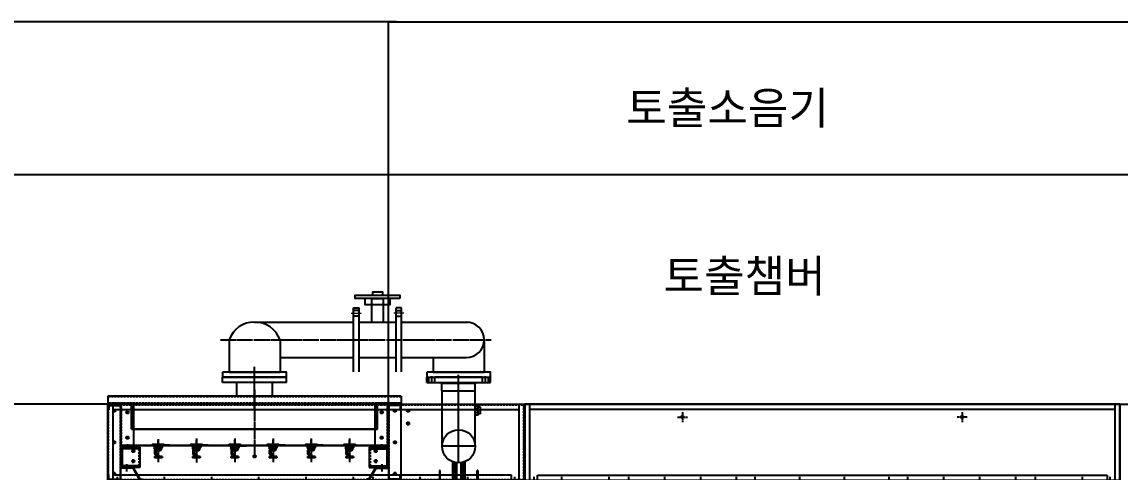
# Model space of a CAD drawing. Header units: millimetres. Extents: x 1038 to 21165, y 665 to 14898.
# Drawn here: x 3240 to 7543, y 6864 to 8630 of the extents above; entities that cross this region are included whole.
import ezdxf
from ezdxf.enums import TextEntityAlignment as Align

# ---------------------------------------------------------------- set-up
doc = ezdxf.new("R2010")
doc.units = ezdxf.units.MM
for name, pattern in [('CENTER', [65, 60, -2, 1, -2]), ('CENTER2', [1.125, 0.75, -0.125, 0.125, -0.125]), ('HIDDEN', [3, 2, -1])]:
    doc.linetypes.add(name, pattern=pattern)
doc.layers.get('DEFPOINTS').update_dxf_attribs({"color": 140})
for name, color, linetype in [('2.위생-급수', 5, 'Continuous'), ('CENTER', 1, 'CENTER'), ('냉각탑_text', 3, 'Continuous'), ('숨은선', 5, 'HIDDEN')]:
    doc.layers.add(name, color=color, linetype=linetype)
doc.styles.get("Standard").update_dxf_attribs({"font": 'arial.ttf'})
doc.styles.add('돋움', font='Dotum.ttf', dxfattribs={"width": 0.8})
doc.dimstyles.new('1.40', dxfattribs={"dimscale": 40, "dimtxt": 1, "dimasz": 1, "dimexe": 0.5, "dimexo": 0.5, "dimgap": 0.5, "dimtad": 1, "dimdec": 1, "dimzin": 9, "dimdsep": 46, "dimtxsty": 'Standard', "dimcen": 0, "dimclrd": 2, "dimclre": 2, "dimclrt": 3, "dimadec": 0, "dimazin": 0, "dimtfac": 1, "dimtdec": 1, "dimtmove": 1, "dimatfit": 3, "dimfxl": 1, "dimtolj": 1, "dimtzin": 0, "dimlwd": -1, "dimlwe": -1, "dimarcsym": 0})

# ---------------------------------------------------------------- blocks, each defined once
blk = doc.blocks.new('A$C6EA941CF')
for p, q in [((50, 298), (0, 298)), ((0, 278), (0, 298)), ((2, 278), (0, 278)), ((4, 276), (0, 276)), ((0, 22), (0, 276)), ((2, 296), (2, 278)), ((2, 296), (48, 296)), ((4, 294), (4, 276)), ((4, 294), (50, 294)), ((48, 296), (48, 294)), ((50, 298), (50, 0)), ((4, 22), (0, 22)), ((0, 0), (0, 20)), ((2, 20), (0, 20)), ((50, 0), (0, 0)), ((2, 2), (2, 20)), ((48, 2), (2, 2)), ((4, 4), (4, 22)), ((4, 4), (50, 4)), ((48, 4), (48, 2))]:
    blk.add_line(p, q)
for centre in [(25, 273), (25, 273), (25, 273), (25, 273), (25, 149), (25, 149), (25, 149), (25, 149), (25, 25), (25, 25), (25, 25), (25, 25)]:
    blk.add_circle(centre, 3)
at = {"layer": 'CENTER'}
for p, q in [((30, 273), (20, 273)), ((30, 273), (20, 273)), ((30, 273), (20, 273)), ((30, 273), (20, 273)), ((25, 268), (25, 278)), ((25, 278), (25, 268)), ((25, 278), (25, 268)), ((25, 278), (25, 268)), ((30, 149), (20, 149)), ((30, 149), (20, 149)), ((30, 149), (20, 149)), ((30, 149), (20, 149)), ((25, 144), (25, 154)), ((25, 154), (25, 144)), ((25, 154), (25, 144)), ((25, 154), (25, 144)), ((30, 25), (20, 25)), ((30, 25), (20, 25)), ((30, 25), (20, 25)), ((30, 25), (20, 25)), ((25, 20), (25, 30)), ((25, 30), (25, 20)), ((25, 30), (25, 20)), ((25, 30), (25, 20))]:
    blk.add_line(p, q, dxfattribs=at)
at = {"layer": '숨은선', "ltscale": 4}
blk.add_line((48, 294), (48, 4), dxfattribs=at)
blk = doc.blocks.new('A$C7EB4589D')
at = {"color": 7}
for p, q in [((50, 47.8), (0, 47.8)), ((0, 47.8), (0, 45.8)), ((48.8, 45.8), (0, 45.8)), ((75.5, 0), (48.8, 45.8)), ((76.6, 2), (50, 47.8)), ((75.5, 0), (76.6, 2)), ((76.6, 2), (86.6, 2)), ((86.6, 2), (86.6, 0)), ((86.6, 0), (75.5, 0))]:
    blk.add_line(p, q, dxfattribs=at)
at = {"layer": 'CENTER'}
blk.add_line((25, 31.8), (25, 61.3), dxfattribs=at)
blk = doc.blocks.new('A$C2DAF4482')
for p, q in [((0, 80), (0, 60)), ((75, 80), (0, 80)), ((3.2, 60), (0, 60)), ((3.2, 76.8), (3.2, 60)), ((71.8, 76.8), (3.2, 76.8)), ((6.4, 73.6), (6.4, 6.4)), ((75, 73.6), (6.4, 73.6)), ((71.8, 73.6), (71.8, 76.8)), ((75, 80), (75, 0)), ((0, 20), (0, 0)), ((0, 20), (3.2, 20)), ((3.2, 20), (3.2, 3.2)), ((71.8, 3.2), (3.2, 3.2)), ((75, 6.4), (6.4, 6.4)), ((71.8, 6.4), (71.8, 3.2)), ((75, 0), (0, 0))]:
    blk.add_line(p, q)
for centre in [(50, 65), (50, 25)]:
    blk.add_circle(centre, 3)
at = {"layer": 'CENTER'}
for p, q in [((55.7, 65), (44.3, 65)), ((44.3, 65), (55.7, 65)), ((50, 70.7), (50, 59.3)), ((55.7, 25), (44.3, 25)), ((44.3, 25), (55.7, 25)), ((50, 17.3), (50, 30.7))]:
    blk.add_line(p, q, dxfattribs=at)
at = {"layer": '숨은선', "ltscale": 4}
blk.add_line((71.8, 73.6), (71.8, 6.4), dxfattribs=at)
blk = doc.blocks.new('A$C35443808')
for p, q in [((0, 181.1), (50, 181.1)), ((0, 179.1), (0, 181.1)), ((0, 179.1), (48, 179.1)), ((48, 11.1), (48, 179.1)), ((50, 181.1), (98, 181.1)), ((98, 13.1), (98, 181.1)), ((48, 11.1), (98, 11.1)), ((98, 11.1), (98, 13.1))]:
    blk.add_line(p, q)
for centre in [(73, 146.1), (73, 146.1), (73, 146.1), (73, 146.1), (73, 46.1), (73, 46.1), (73, 46.1), (73, 46.1)]:
    blk.add_circle(centre, 3)
at = {"layer": 'CENTER'}
for p, q in [((21, 185.4), (21, 175.4)), ((78, 146.1), (68, 146.1)), ((78, 146.1), (68, 146.1)), ((78, 146.1), (68, 146.1)), ((78, 146.1), (68, 146.1)), ((73, 151.7), (73, 140.4)), ((78, 46.1), (68, 46.1)), ((78, 46.1), (68, 46.1)), ((78, 46.1), (68, 46.1)), ((78, 46.1), (68, 46.1)), ((73, 51.7), (73, 40.4)), ((73, 20.5), (73, 0))]:
    blk.add_line(p, q, dxfattribs=at)
at = {"layer": '숨은선', "ltscale": 4}
for q in [(50, 181.1), (98, 13.1)]:
    blk.add_line((50, 13.1), q, dxfattribs=at)
blk = doc.blocks.new('A$C7F95769D')
for p, q in [((48, 181.1), (0, 181.1)), ((0, 13.1), (0, 181.1)), ((98, 181.1), (48, 181.1)), ((98, 179.1), (50, 179.1)), ((50, 11.1), (50, 179.1)), ((50, 11.1), (50, 179.1)), ((98, 179.1), (98, 181.1)), ((0, 11.1), (0, 13.1)), ((0, 11.1), (0, 13.1)), ((50, 11.1), (0, 11.1)), ((50, 11.1), (0, 11.1))]:
    blk.add_line(p, q)
for centre in [(25, 146.1), (25, 146.1), (25, 146.1), (25, 146.1), (25, 46.1), (25, 46.1), (25, 46.1), (25, 46.1)]:
    blk.add_circle(centre, 3)
at = {"layer": 'CENTER'}
for p, q in [((77, 185.4), (77, 175.4)), ((20, 146.1), (30, 146.1)), ((20, 146.1), (30, 146.1)), ((20, 146.1), (30, 146.1)), ((20, 146.1), (30, 146.1)), ((25, 151.7), (25, 140.4)), ((20, 46.1), (30, 46.1)), ((20, 46.1), (30, 46.1)), ((20, 46.1), (30, 46.1)), ((20, 46.1), (30, 46.1)), ((25, 51.7), (25, 40.4)), ((25, 20.5), (25, 0)), ((25, 20.5), (25, 0))]:
    blk.add_line(p, q, dxfattribs=at)
at = {"layer": '숨은선', "ltscale": 4}
for q in [(48, 181.1), (0, 13.1)]:
    blk.add_line((48, 13.1), q, dxfattribs=at)
blk = doc.blocks.new('A$C3851278B')
for p, q in [((0, 314), (110, 314)), ((0, 16), (0, 314)), ((0, 314), (110, 314)), ((0, 16), (0, 314)), ((0, 314), (0, 16)), ((0, 314), (1632, 314)), ((20, 314), (20, 16)), ((1612, 16), (1612, 314)), ((1632, 16), (1632, 314)), ((1632, 314), (1632, 16)), ((20, 294), (1612, 294)), ((1632, 16), (0, 16)), ((1582, 36), (20, 36)), ((1582, 16), (1582, 36))]:
    blk.add_line(p, q)
for centre in [(25, 289), (25, 289), (25, 289), (25, 289), (77, 283), (77, 283), (77, 283), (77, 283), (1073, 283), (1073, 283), (1073, 283), (1073, 283), (1125, 289), (1125, 289), (1125, 289), (1125, 289), (1177, 289), (1177, 289), (1177, 289), (1177, 289), (1177, 239), (1177, 239), (1177, 239), (1177, 239), (77, 183), (77, 183), (77, 183), (77, 183), (1073, 183), (1073, 183), (1073, 183), (1073, 183), (25, 165), (25, 165), (25, 165), (25, 165), (100, 131), (100, 131), (100, 131), (100, 131), (1050, 131), (1050, 131), (1050, 131), (1050, 131), (1125, 165), (1125, 165), (1125, 165), (1125, 165), (100, 91), (100, 91), (100, 91), (100, 91), (575, 110), (575, 110), (575, 110), (575, 110), (1050, 91), (1050, 91), (1050, 91), (1050, 91), (25, 41), (25, 41), (25, 41), (25, 41), (1125, 41), (1125, 41), (1125, 41), (1125, 41)]:
    blk.add_circle(centre, 4.5)
at = {"layer": 'CENTER'}
for p, q in [((17.5, 289), (32.5, 289)), ((17.5, 289), (32.5, 289)), ((17.5, 289), (32.5, 289)), ((17.5, 289), (32.5, 289)), ((20, 289), (30, 289)), ((20, 289), (30, 289)), ((20, 289), (30, 289)), ((20, 289), (30, 289)), ((25, 281.5), (25, 296.5)), ((25, 296.5), (25, 281.5)), ((25, 296.5), (25, 281.5)), ((25, 296.5), (25, 281.5)), ((25, 284), (25, 294)), ((25, 294), (25, 284)), ((25, 294), (25, 284)), ((25, 294), (25, 284)), ((69.5, 283), (84.5, 283)), ((69.5, 283), (84.5, 283)), ((69.5, 283), (84.5, 283)), ((69.5, 283), (84.5, 283)), ((82, 283), (72, 283)), ((82, 283), (72, 283)), ((82, 283), (72, 283)), ((82, 283), (72, 283)), ((77, 275.5), (77, 290.5)), ((77, 290.5), (77, 275.5)), ((77, 290.5), (77, 275.5)), ((77, 290.5), (77, 275.5)), ((77, 288.6), (77, 277.2)), ((1065.5, 283), (1080.5, 283)), ((1065.5, 283), (1080.5, 283)), ((1065.5, 283), (1080.5, 283)), ((1065.5, 283), (1080.5, 283)), ((1068, 283), (1078, 283)), ((1068, 283), (1078, 283)), ((1068, 283), (1078, 283)), ((1068, 283), (1078, 283)), ((1073, 275.5), (1073, 290.5)), ((1073, 290.5), (1073, 275.5)), ((1073, 290.5), (1073, 275.5)), ((1073, 290.5), (1073, 275.5)), ((1073, 288.6), (1073, 277.2)), ((1117.5, 289), (1132.5, 289)), ((1117.5, 289), (1132.5, 289)), ((1117.5, 289), (1132.5, 289)), ((1117.5, 289), (1132.5, 289)), ((1130, 289), (1120, 289)), ((1130, 289), (1120, 289)), ((1130, 289), (1120, 289)), ((1130, 289), (1120, 289)), ((1125, 281.5), (1125, 296.5)), ((1125, 296.5), (1125, 281.5)), ((1125, 296.5), (1125, 281.5)), ((1125, 296.5), (1125, 281.5)), ((1125, 284), (1125, 294)), ((1125, 294), (1125, 284)), ((1125, 294), (1125, 284)), ((1125, 294), (1125, 284)), ((1169.5, 289), (1184.5, 289)), ((1169.5, 289), (1184.5, 289)), ((1169.5, 289), (1184.5, 289)), ((1169.5, 289), (1184.5, 289)), ((1171.3, 289), (1182.7, 289)), ((1182.7, 289), (1171.3, 289)), ((1177, 281.5), (1177, 296.5)), ((1177, 296.5), (1177, 281.5)), ((1177, 296.5), (1177, 281.5)), ((1177, 296.5), (1177, 281.5)), ((1169.5, 239), (1184.5, 239)), ((1169.5, 239), (1184.5, 239)), ((1169.5, 239), (1184.5, 239)), ((1169.5, 239), (1184.5, 239)), ((1171.3, 239), (1182.7, 239)), ((1182.7, 239), (1171.3, 239)), ((1177, 231.5), (1177, 246.5)), ((1177, 246.5), (1177, 231.5)), ((1177, 246.5), (1177, 231.5)), ((1177, 246.5), (1177, 231.5)), ((1177, 231.3), (1177, 244.7)), ((25, 157.5), (25, 172.5)), ((25, 172.5), (25, 157.5)), ((25, 172.5), (25, 157.5)), ((25, 172.5), (25, 157.5)), ((69.5, 183), (84.5, 183)), ((69.5, 183), (84.5, 183)), ((69.5, 183), (84.5, 183)), ((69.5, 183), (84.5, 183)), ((82, 183), (72, 183)), ((82, 183), (72, 183)), ((82, 183), (72, 183)), ((82, 183), (72, 183)), ((77, 175.5), (77, 190.5)), ((77, 190.5), (77, 175.5)), ((77, 190.5), (77, 175.5)), ((77, 190.5), (77, 175.5)), ((77, 188.6), (77, 177.2)), ((1065.5, 183), (1080.5, 183)), ((1065.5, 183), (1080.5, 183)), ((1065.5, 183), (1080.5, 183)), ((1065.5, 183), (1080.5, 183)), ((1068, 183), (1078, 183)), ((1068, 183), (1078, 183)), ((1068, 183), (1078, 183)), ((1068, 183), (1078, 183)), ((1073, 175.5), (1073, 190.5)), ((1073, 190.5), (1073, 175.5)), ((1073, 190.5), (1073, 175.5)), ((1073, 190.5), (1073, 175.5)), ((1073, 188.6), (1073, 177.2)), ((1125, 157.5), (1125, 172.5)), ((1125, 172.5), (1125, 157.5)), ((1125, 172.5), (1125, 157.5)), ((1125, 172.5), (1125, 157.5)), ((17.5, 165), (32.5, 165)), ((17.5, 165), (32.5, 165)), ((17.5, 165), (32.5, 165)), ((17.5, 165), (32.5, 165)), ((20, 165), (30, 165)), ((20, 165), (30, 165)), ((20, 165), (30, 165)), ((20, 165), (30, 165)), ((25, 160), (25, 170)), ((25, 170), (25, 160)), ((25, 170), (25, 160)), ((25, 170), (25, 160)), ((92.5, 131), (107.5, 131)), ((92.5, 131), (107.5, 131)), ((92.5, 131), (107.5, 131)), ((92.5, 131), (107.5, 131)), ((105.7, 131), (94.3, 131)), ((94.3, 131), (105.7, 131)), ((100, 123.5), (100, 138.5)), ((100, 138.5), (100, 123.5)), ((100, 138.5), (100, 123.5)), ((100, 138.5), (100, 123.5)), ((100, 136.7), (100, 125.3)), ((1042.5, 131), (1057.5, 131)), ((1042.5, 131), (1057.5, 131)), ((1042.5, 131), (1057.5, 131)), ((1042.5, 131), (1057.5, 131)), ((1044.3, 131), (1055.7, 131)), ((1055.7, 131), (1044.3, 131)), ((1050, 123.5), (1050, 138.5)), ((1050, 138.5), (1050, 123.5)), ((1050, 138.5), (1050, 123.5)), ((1050, 138.5), (1050, 123.5)), ((1050, 136.7), (1050, 125.3)), ((1117.5, 165), (1132.5, 165)), ((1117.5, 165), (1132.5, 165)), ((1117.5, 165), (1132.5, 165)), ((1117.5, 165), (1132.5, 165)), ((1130, 165), (1120, 165)), ((1130, 165), (1120, 165)), ((1130, 165), (1120, 165)), ((1130, 165), (1120, 165)), ((1125, 160), (1125, 170)), ((1125, 170), (1125, 160)), ((1125, 170), (1125, 160)), ((1125, 170), (1125, 160)), ((92.5, 91), (107.5, 91)), ((92.5, 91), (107.5, 91)), ((92.5, 91), (107.5, 91)), ((92.5, 91), (107.5, 91)), ((105.7, 91), (94.3, 91)), ((94.3, 91), (105.7, 91)), ((100, 83.5), (100, 98.5)), ((100, 98.5), (100, 83.5)), ((100, 98.5), (100, 83.5)), ((100, 98.5), (100, 83.5)), ((100, 85.3), (100, 96.7)), ((567.5, 110), (582.5, 110)), ((567.5, 110), (582.5, 110)), ((567.5, 110), (582.5, 110)), ((567.5, 110), (582.5, 110)), ((580.7, 110), (569.3, 110)), ((575, 102.5), (575, 117.5)), ((575, 117.5), (575, 102.5)), ((575, 117.5), (575, 102.5)), ((575, 117.5), (575, 102.5)), ((575, 115.7), (575, 104.3)), ((1042.5, 91), (1057.5, 91)), ((1042.5, 91), (1057.5, 91)), ((1042.5, 91), (1057.5, 91)), ((1042.5, 91), (1057.5, 91)), ((1044.3, 91), (1055.7, 91)), ((1055.7, 91), (1044.3, 91)), ((1050, 83.5), (1050, 98.5)), ((1050, 98.5), (1050, 83.5)), ((1050, 98.5), (1050, 83.5)), ((1050, 98.5), (1050, 83.5)), ((1050, 85.3), (1050, 96.7)), ((25, 33.5), (25, 48.5)), ((25, 48.5), (25, 33.5)), ((25, 48.5), (25, 33.5)), ((25, 48.5), (25, 33.5)), ((1125, 33.5), (1125, 48.5)), ((1125, 48.5), (1125, 33.5)), ((1125, 48.5), (1125, 33.5)), ((1125, 48.5), (1125, 33.5)), ((1125, 36), (1125, 46)), ((1125, 46), (1125, 36)), ((1125, 46), (1125, 36)), ((1125, 46), (1125, 36)), ((17.5, 41), (32.5, 41)), ((17.5, 41), (32.5, 41)), ((17.5, 41), (32.5, 41)), ((17.5, 41), (32.5, 41)), ((37.5, 0), (37.5, 29.5)), ((222.5, 0), (222.5, 29.5)), ((407.5, 0), (407.5, 29.5)), ((592.5, 0), (592.5, 29.5)), ((777.5, 0), (777.5, 29.5)), ((962.5, 0), (962.5, 29.5)), ((1039.5, 0), (1039.5, 29.5)), ((1117.5, 41), (1132.5, 41)), ((1117.5, 41), (1132.5, 41)), ((1117.5, 41), (1132.5, 41)), ((1117.5, 41), (1132.5, 41)), ((1130, 41), (1120, 41)), ((1130, 41), (1120, 41)), ((1130, 41), (1120, 41)), ((1130, 41), (1120, 41)), ((1224.5, 0), (1224.5, 29.5)), ((1409.5, 29.5), (1409.5, 0)), ((1594.5, 29.5), (1594.5, 0))]:
    blk.add_line(p, q, dxfattribs=at)
at = {"layer": '숨은선', "ltscale": 4}
for p, q in [((0, 312), (1632, 312)), ((2, 310), (2, 18)), ((1630, 16), (1630, 314)), ((1632, 18), (0, 18))]:
    blk.add_line(p, q, dxfattribs=at)
blk = doc.blocks.new('A$C6DF60E76')
for p, q in [((2332, 315.2), (0, 315.2)), ((0, 17.2), (0, 315.2)), ((0, 315.2), (0, 17.2)), ((20, 17.2), (20, 315.2)), ((2312, 315.2), (1566.6, 315.2)), ((2312, 315.2), (1566.6, 315.2)), ((2312, 315.2), (2312, 17.2)), ((2332, 17.2), (2332, 315.2)), ((2332, 17.2), (2332, 315.2)), ((2332, 315.2), (2332, 17.2)), ((2312, 295.2), (20, 295.2)), ((0, 17.2), (2332, 17.2)), ((50, 37.2), (2282, 37.2)), ((50, 17.2), (50, 37.2)), ((50, 17.2), (50, 37.2)), ((50, 17.2), (50, 37.2))]:
    blk.add_line(p, q)
at = {"color": 7}
blk.add_line((2282, 37.2), (2282, 17.2), dxfattribs=at)
for centre in [(618, 265.2), (618, 265.2), (1713.9, 265.2), (1713.9, 265.2), (1714, 265.2), (1714, 265.2)]:
    blk.add_circle(centre, 4.5)
at = {"layer": 'CENTER', "ltscale": 0.5}
for p, q in [((598.5, 265.2), (637.5, 265.2)), ((618, 284.7), (618, 245.7)), ((1733.4, 265.2), (1694.4, 265.2)), ((1733.5, 265.2), (1694.5, 265.2)), ((1713.9, 284.7), (1713.9, 245.7)), ((1714, 284.7), (1714, 245.7))]:
    blk.add_line(p, q, dxfattribs=at)
at = {"layer": 'CENTER'}
for p, q in [((37.5, 1.2), (37.5, 30.7)), ((145.5, 1.2), (145.5, 30.7)), ((330.5, 1.2), (330.5, 30.7)), ((407.5, 1.2), (407.5, 30.7)), ((548.5, 1.2), (548.5, 30.7)), ((689.5, 1.2), (689.5, 30.7)), ((830.5, 1.2), (830.5, 30.7)), ((830.5, 1.2), (830.5, 30.7)), ((830.5, 1.2), (830.5, 30.7)), ((830.5, 0), (830.5, 29.5)), ((903.5, 1.2), (903.5, 30.7)), ((903.5, 1.2), (903.5, 30.7)), ((903.5, 1.2), (903.5, 30.7)), ((1078.5, 1.2), (1078.5, 30.7)), ((1078.5, 1.2), (1078.5, 30.7)), ((1253.5, 1.2), (1253.5, 30.7)), ((1253.5, 1.2), (1253.5, 30.7)), ((1428.5, 1.2), (1428.5, 30.7)), ((1428.5, 1.2), (1428.5, 30.7)), ((1501.5, 1.2), (1501.5, 30.7)), ((1642.5, 1.2), (1642.5, 30.7)), ((1783.5, 1.2), (1783.5, 30.7)), ((1924.5, 1.2), (1924.5, 30.7)), ((2001.5, 1.2), (2001.5, 30.7)), ((2001.5, 1.2), (2001.5, 30.7)), ((2186.5, 1.2), (2186.5, 30.7)), ((2294.5, 1.2), (2294.5, 30.7))]:
    blk.add_line(p, q, dxfattribs=at)
blk = doc.blocks.new('A$C1BE04A07')
for p, q in [((700, 317.2), (450, 317.2)), ((450, 297.2), (450, 317.2)), ((700, 297.2), (700, 317.2)), ((700, 297.2), (450, 297.2)), ((505.1, 243.2), (505.1, 297.2)), ((644.9, 243.2), (644.9, 297.2)), ((1150, 243.2), (0, 243.2)), ((0, 243.2), (0, 213.2)), ((1150, 243.2), (1150, 213.2)), ((1150, 213.2), (0, 213.2)), ((65, 211.2), (65, 213.2)), ((65, 213.2), (95, 213.2)), ((65, 211.2), (93, 211.2)), ((93, 113.2), (93, 211.2)), ((95, 115.2), (95, 213.2)), ((95, 213.2), (1055, 213.2)), ((95, 211.2), (1055, 211.2)), ((1055, 115.2), (1055, 213.2)), ((1055, 213.2), (1085, 213.2)), ((1057, 113.2), (1057, 211.2)), ((1085, 211.2), (1057, 211.2)), ((1085, 211.2), (1085, 213.2)), ((93, 113.2), (1057, 113.2)), ((95, 115.2), (1055, 115.2))]:
    blk.add_line(p, q)
at = {"layer": 'CENTER'}
for p, q in [((575, 190.5), (575, 358.2)), ((575, 268.5), (575, 0)), ((80, 217.5), (80, 207.5)), ((1070, 217.5), (1070, 207.5))]:
    blk.add_line(p, q, dxfattribs=at)
at = {"layer": '숨은선', "ltscale": 4}
for p, q in [((1150, 241.2), (0, 241.2)), ((1150, 215.2), (0, 215.2))]:
    blk.add_line(p, q, dxfattribs=at)
blk = doc.blocks.new('A$C0C06034E')
at = {"color": 2, "ltscale": 30}
for p, q in [((0, 12), (0, 0)), ((0, 12), (36, 12)), ((5, 21.1), (5, 12)), ((5, 21.1), (31, 21.1)), ((9, 12), (9, 0)), ((27, 12), (27, 0)), ((31, 21.1), (31, 12)), ((36, 12), (36, 0))]:
    blk.add_line(p, q, dxfattribs=at)
at = {"color": 1, "linetype": 'CENTER', "ltscale": 0.5}
blk.add_line((18, 21.1), (18, 0), dxfattribs=at)
blk = doc.blocks.new('A$C333A0CE8')
at = {"color": 1, "linetype": 'CENTER', "ltscale": 100}
for p, q in [((20, 2942.4), (20, 2969.8)), ((125, 2630.1), (125, 2975.1)), ((125, 2909.4), (125, 2971.8)), ((230, 2942.4), (230, 2969.8)), ((190.1, 2695.2), (59.9, 2695.2)), ((108.5, 2632.2), (108.5, 2562.1)), ((141.5, 2632.2), (141.5, 2562.1)), ((108.5, 188), (108.5, 258.1)), ((141.5, 188), (141.5, 258.1)), ((324.3, 230), (351.7, 230)), ((125, 190.1), (125, 59.9)), ((295, 125), (59.9, 125)), ((291.3, 125), (353.7, 125)), ((324.3, 20), (351.7, 20))]:
    blk.add_line(p, q, dxfattribs=at)
at = {"ltscale": 30}
for p, q in [((0, 2946.1), (0, 2966.1)), ((0, 2966.1), (250, 2966.1)), ((0, 2946.1), (250, 2946.1)), ((8.5, 2946.1), (8.5, 2966.1)), ((31.5, 2946.1), (31.5, 2966.1)), ((32.2, 2968.1), (217.8, 2968.1)), ((32.2, 2966.1), (32.2, 2968.1)), ((59.7, 2943.1), (55.6, 2946.1)), ((59.7, 2913.1), (59.7, 2943.1)), ((59.7, 2943.1), (190.3, 2943.1)), ((190.3, 2943.1), (194.4, 2946.1)), ((190.3, 2913.1), (190.3, 2943.1)), ((217.8, 2966.1), (217.8, 2968.1)), ((218.5, 2946.1), (218.5, 2966.1)), ((241.5, 2946.1), (241.5, 2966.1)), ((250, 2946.1), (250, 2966.1)), ((59.7, 2913.1), (190.3, 2913.1)), ((59.9, 2695.2), (59.9, 2913.1)), ((190.1, 2695.2), (190.1, 2913.1)), ((100.5, 2634.9), (100.5, 2562.1)), ((116.5, 2630.1), (116.5, 2562.1)), ((133.5, 2630.1), (133.5, 2562.1)), ((149.5, 2634.9), (149.5, 2562.1)), ((50, 2600.1), (50, 220.1)), ((52, 2600.1), (50, 2600.1)), ((52, 2562.1), (52, 2600.1)), ((198, 2562.1), (198, 2600.1)), ((200, 2600.1), (198, 2600.1)), ((200, 2600.1), (200, 220.1)), ((200, 2560.1), (50, 2560.1)), ((200, 2560.1), (50, 2560.1)), ((200, 2558.1), (50, 2558.1)), ((198, 2562.1), (52, 2562.1)), ((68, 2558.1), (68, 262.1)), ((182, 2558.1), (182, 262.1)), ((200, 262.1), (50, 262.1)), ((200, 260.1), (50, 260.1)), ((52, 220.1), (50, 220.1)), ((52, 258.1), (52, 220.1)), ((198, 258.1), (52, 258.1)), ((100.5, 185.3), (100.5, 258.1)), ((116.5, 190.1), (116.5, 258.1)), ((133.5, 190.1), (133.5, 258.1)), ((149.5, 185.3), (149.5, 258.1)), ((198, 258.1), (198, 220.1)), ((200, 220.1), (198, 220.1)), ((328, 250), (348, 250)), ((328, 250), (328, 0)), ((328, 241.5), (348, 241.5)), ((328, 218.5), (348, 218.5)), ((348, 250), (348, 0)), ((348, 217.8), (350, 217.8)), ((350, 217.8), (350, 32.2)), ((125, 190.1), (295, 190.1)), ((295, 190.3), (325, 190.3)), ((295, 190.3), (295, 59.7)), ((325, 190.3), (328, 194.4)), ((325, 190.3), (325, 59.7)), ((125, 59.9), (295, 59.9)), ((295, 59.7), (325, 59.7)), ((325, 59.7), (328, 55.6)), ((328, 31.5), (348, 31.5)), ((328, 8.5), (348, 8.5)), ((348, 32.2), (350, 32.2)), ((328, 0), (348, 0))]:
    blk.add_line(p, q, dxfattribs=at)
at = {"color": 4, "linetype": 'HIDDEN', "ltscale": 30}
for p, q in [((52, 2558.1), (52, 262.1)), ((198, 2558.1), (198, 262.1))]:
    blk.add_line(p, q, dxfattribs=at)
at = {"ltscale": 30}
for centre in [(125, 2695.2), (125, 125)]:
    blk.add_circle(centre, 65.1, dxfattribs=at)
at = {"ltscale": 0.5, "xscale": -1}
for p, rotation in [((190.1, 2817.1), 270), ((213.1, 59.9), 180)]:
    blk.add_blockref('A$C0C06034E', p, dxfattribs=dict(at, rotation=rotation))
blk = doc.blocks.new('*D78')
at = {"color": 2, "transparency": 16777216}
for p, q in [((3556.3, 7129.9), (3101.3, 7129.9)), ((3121.3, 4169.9), (3121.3, 7089.9)), ((3556.3, 4129.9), (3101.3, 4129.9))]:
    blk.add_line(p, q, dxfattribs=at)
for points in [[(3114.7, 7089.9), (3128, 7089.9), (3121.3, 7129.9)], [(3114.7, 4169.9), (3128, 4169.9), (3121.3, 4129.9)]]:
    blk.add_solid(points, dxfattribs=at)
at = {"layer": 'DEFPOINTS', "color": 0, "transparency": 16777216}
for p in [(3121.3, 7129.9), (3576.3, 7129.9), (3576.3, 4129.9)]:
    blk.add_point(p, dxfattribs=at)
at = {"color": 3, "transparency": 16777216, "insert": (2999.2, 5629.9), "char_height": 200, "attachment_point": 5, "rotation": 90}
blk.add_mtext('\\A1;3000', dxfattribs=at)
blk = doc.blocks.new('_DotSmall')
at = {"color": 0, "linetype": 'ByBlock', "const_width": 0.5}
blk.add_lwpolyline([(-0.0625, 0, 1), (0.0625, 0, 1)], format="xyb", close=True, dxfattribs=at)
blk = doc.blocks.new('*D73')
at = {"color": 2, "transparency": 16777216}
for p, q in [((4708.2, 8630), (2505.6, 8630)), ((2525.6, 4169.9), (2525.6, 8590)), ((3556.3, 4129.9), (2505.6, 4129.9))]:
    blk.add_line(p, q, dxfattribs=at)
for points in [[(2518.9, 8590), (2532.2, 8590), (2525.6, 8630)], [(2518.9, 4169.9), (2532.2, 4169.9), (2525.6, 4129.9)]]:
    blk.add_solid(points, dxfattribs=at)
at = {"layer": 'DEFPOINTS', "color": 0, "transparency": 16777216}
for p in [(2525.6, 8630), (4728.2, 8630), (3576.3, 4129.9)]:
    blk.add_point(p, dxfattribs=at)
at = {"color": 3, "transparency": 16777216, "insert": (2403.5, 6379.9), "char_height": 200, "attachment_point": 5, "rotation": 90}
blk.add_mtext('\\A1;4500', dxfattribs=at)
blk = doc.blocks.new('*D74')
at = {"color": 2, "transparency": 16777216}
for p, q in [((4706.2, 8029.9), (3101.3, 8029.9)), ((3121.3, 7169.9), (3121.3, 7989.9)), ((4706.2, 7129.9), (3101.3, 7129.9))]:
    blk.add_line(p, q, dxfattribs=at)
for points in [[(3114.7, 7989.9), (3128, 7989.9), (3121.3, 8029.9)], [(3114.7, 7169.9), (3128, 7169.9), (3121.3, 7129.9)]]:
    blk.add_solid(points, dxfattribs=at)
at = {"layer": 'DEFPOINTS', "color": 0, "transparency": 16777216}
for p in [(3121.3, 8029.9), (4726.2, 8029.9), (4726.2, 7129.9)]:
    blk.add_point(p, dxfattribs=at)
at = {"color": 3, "transparency": 16777216, "insert": (2999.2, 7579.9), "char_height": 200, "attachment_point": 5, "rotation": 90}
blk.add_mtext('\\A1;900', dxfattribs=at)
blk = doc.blocks.new('*D75')
at = {"color": 2, "transparency": 16777216}
for p, q in [((4706.2, 8629.9), (3101.3, 8629.9)), ((3121.3, 8069.9), (3121.3, 8589.9)), ((4706.2, 8029.9), (3101.3, 8029.9))]:
    blk.add_line(p, q, dxfattribs=at)
for points in [[(3114.7, 8589.9), (3128, 8589.9), (3121.3, 8629.9)], [(3114.7, 8069.9), (3128, 8069.9), (3121.3, 8029.9)]]:
    blk.add_solid(points, dxfattribs=at)
at = {"layer": 'DEFPOINTS', "color": 0, "transparency": 16777216}
for p in [(3121.3, 8629.9), (4726.2, 8629.9), (4726.2, 8029.9)]:
    blk.add_point(p, dxfattribs=at)
at = {"color": 3, "transparency": 16777216, "insert": (2999.2, 8329.9), "char_height": 200, "attachment_point": 5, "rotation": 90}
blk.add_mtext('\\A1;600', dxfattribs=at)

msp = doc.modelspace()

# ---------------------------------------------------------------- linework, layer by layer
at = {"color": 2}
for p, q in [((4610.73, 7544.95), (4656.2, 7544.95)), ((4610.73, 7452.75), (4610.73, 7544.95)), ((4610.73, 7544.95), (4656.2, 7544.95)), ((4610.73, 7452.75), (4610.73, 7544.95)), ((4656.2, 7452.75), (4656.2, 7544.95)), ((4656.2, 7452.75), (4656.2, 7544.95))]:
    msp.add_line(p, q, dxfattribs=at)
at = {"color": 2, "ltscale": 30}
for p, q in [((4539.42, 7257.85), (4539.42, 7507.85)), ((4539.42, 7257.85), (4539.42, 7507.85)), ((4539.42, 7507.85), (4560.85, 7507.85)), ((4539.42, 7257.85), (4539.42, 7507.85)), ((4539.42, 7257.85), (4539.42, 7507.85)), ((4539.42, 7507.85), (4560.85, 7507.85)), ((4560.85, 7498.33), (4539.42, 7498.33)), ((4560.85, 7498.33), (4539.42, 7498.33)), ((4560.85, 7257.85), (4560.85, 7507.85)), ((4560.85, 7257.85), (4560.85, 7507.85)), ((4706.09, 7257.85), (4706.09, 7507.85)), ((4727.51, 7507.85), (4706.09, 7507.85)), ((4706.09, 7257.85), (4706.09, 7507.85)), ((4727.51, 7507.85), (4706.09, 7507.85)), ((4706.09, 7498.33), (4727.51, 7498.33)), ((4706.09, 7498.33), (4727.51, 7498.33)), ((4727.51, 7257.85), (4727.51, 7507.85)), ((4727.51, 7257.85), (4727.51, 7507.85)), ((4727.51, 7257.85), (4727.51, 7507.85)), ((4727.51, 7257.85), (4727.51, 7507.85)), ((4560.85, 7475.71), (4539.42, 7475.71)), ((4560.85, 7475.71), (4539.42, 7475.71)), ((4706.09, 7475.71), (4727.51, 7475.71)), ((4706.09, 7475.71), (4727.51, 7475.71))]:
    msp.add_line(p, q, dxfattribs=at)
at = {"color": 3}
for p, q in [((4151.24, 7452.75), (4539.42, 7452.75)), ((4560.85, 7452.75), (4706.09, 7452.75)), ((4727.51, 7452.75), (4989.11, 7452.75)), ((4051.24, 7382.85), (4051.24, 7255.85)), ((4251.24, 7382.85), (4251.24, 7255.85)), ((5051.24, 7382.85), (5051.24, 7255.85)), ((4251.24, 7312.95), (4539.42, 7312.95)), ((4560.85, 7312.95), (4706.09, 7312.95)), ((4727.51, 7312.95), (4981.34, 7312.95)), ((4851.24, 7312.95), (4851.24, 7255.85)), ((4051.24, 7255.85), (4251.24, 7255.85)), ((4851.24, 7255.85), (5051.24, 7255.85))]:
    msp.add_line(p, q, dxfattribs=at)
at = {"color": 5, "linetype": 'CENTER2', "lineweight": 9, "ltscale": 2}
for p, q in [((4529.9, 7487.02), (4570.37, 7487.02)), ((4529.9, 7487.02), (4570.37, 7487.02)), ((4737.04, 7487.02), (4696.56, 7487.02)), ((4737.04, 7487.02), (4696.56, 7487.02))]:
    msp.add_line(p, q, dxfattribs=at)
for p, q in [((3750.73, 6972.35), (3748.73, 6969.85)), ((3796.73, 6972.35), (3750.73, 6972.35)), ((3798.73, 6969.85), (3796.73, 6972.35)), ((3900.73, 6972.35), (3898.73, 6969.85)), ((3946.73, 6972.35), (3900.73, 6972.35)), ((3948.73, 6969.85), (3946.73, 6972.35)), ((4050.73, 6972.35), (4048.73, 6969.85)), ((4096.73, 6972.35), (4050.73, 6972.35)), ((4098.73, 6969.85), (4096.73, 6972.35)), ((4200.73, 6972.35), (4198.73, 6969.85)), ((4246.73, 6972.35), (4200.73, 6972.35)), ((4248.73, 6969.85), (4246.73, 6972.35)), ((4350.73, 6972.35), (4348.73, 6969.85)), ((4396.73, 6972.35), (4350.73, 6972.35)), ((4398.73, 6969.85), (4396.73, 6972.35)), ((4500.73, 6972.35), (4498.73, 6969.85)), ((4546.73, 6972.35), (4500.73, 6972.35)), ((4548.73, 6969.85), (4546.73, 6972.35)), ((3773.73, 6969.85), (3748.73, 6969.85)), ((3758.13, 6969.85), (3758.13, 6964.15)), ((3758.13, 6962.85), (3758.13, 6959.35)), ((3762.15, 6952.65), (3758.13, 6959.35)), ((3759.23, 6949.9), (3759.23, 6936.17)), ((3770.47, 6928.94), (3759.99, 6934.86)), ((3764.73, 6969.85), (3764.73, 6947.35)), ((3782.73, 6947.35), (3764.73, 6947.35)), ((3764.73, 6947.35), (3764.73, 6938.23)), ((3775.47, 6931.28), (3765.49, 6936.92)), ((3772.23, 6969.85), (3772.23, 6948.35)), ((3772.23, 6964.73), (3775.23, 6964.73)), ((3772.23, 6962.85), (3775.23, 6962.85)), ((3772.23, 6948.35), (3775.23, 6948.35)), ((3798.73, 6969.85), (3773.73, 6969.85)), ((3775.23, 6969.85), (3775.23, 6948.35)), ((3776.23, 6924.85), (3776.23, 6929.98)), ((3782.73, 6969.85), (3782.73, 6947.35)), ((3782.73, 6948.35), (3789.33, 6959.35)), ((3789.33, 6969.85), (3789.33, 6964.15)), ((3789.33, 6962.85), (3789.33, 6959.35)), ((3819.73, 6969.85), (3794.73, 6969.85)), ((3923.73, 6969.85), (3898.73, 6969.85)), ((3908.13, 6969.85), (3908.13, 6964.15)), ((3908.13, 6962.85), (3908.13, 6959.35)), ((3912.15, 6952.65), (3908.13, 6959.35)), ((3909.23, 6949.9), (3909.23, 6936.17)), ((3920.47, 6928.94), (3909.99, 6934.86)), ((3914.73, 6969.85), (3914.73, 6947.35)), ((3932.73, 6947.35), (3914.73, 6947.35)), ((3914.73, 6947.35), (3914.73, 6938.23)), ((3925.47, 6931.28), (3915.49, 6936.92)), ((3922.23, 6969.85), (3922.23, 6948.35)), ((3922.23, 6964.73), (3925.23, 6964.73)), ((3922.23, 6962.85), (3925.23, 6962.85)), ((3922.23, 6948.35), (3925.23, 6948.35)), ((3948.73, 6969.85), (3923.73, 6969.85)), ((3925.23, 6969.85), (3925.23, 6948.35)), ((3926.23, 6924.85), (3926.23, 6929.98)), ((3932.73, 6969.85), (3932.73, 6947.35)), ((3932.73, 6948.35), (3939.33, 6959.35)), ((3939.33, 6969.85), (3939.33, 6964.15)), ((3939.33, 6962.85), (3939.33, 6959.35)), ((3969.73, 6969.85), (3944.73, 6969.85)), ((4073.73, 6969.85), (4048.73, 6969.85)), ((4058.13, 6969.85), (4058.13, 6964.15)), ((4058.13, 6962.85), (4058.13, 6959.35)), ((4062.15, 6952.65), (4058.13, 6959.35)), ((4059.23, 6949.9), (4059.23, 6936.17)), ((4070.47, 6928.94), (4059.99, 6934.86)), ((4064.73, 6969.85), (4064.73, 6947.35)), ((4082.73, 6947.35), (4064.73, 6947.35)), ((4064.73, 6947.35), (4064.73, 6938.23)), ((4075.47, 6931.28), (4065.49, 6936.92)), ((4072.23, 6969.85), (4072.23, 6948.35)), ((4072.23, 6964.73), (4075.23, 6964.73)), ((4072.23, 6962.85), (4075.23, 6962.85)), ((4072.23, 6948.35), (4075.23, 6948.35)), ((4098.73, 6969.85), (4073.73, 6969.85)), ((4075.23, 6969.85), (4075.23, 6948.35)), ((4076.23, 6924.85), (4076.23, 6929.98)), ((4082.73, 6969.85), (4082.73, 6947.35)), ((4082.73, 6948.35), (4089.33, 6959.35)), ((4089.33, 6969.85), (4089.33, 6964.15)), ((4089.33, 6962.85), (4089.33, 6959.35)), ((4119.73, 6965.85), (4094.73, 6965.85)), ((4223.73, 6969.85), (4198.73, 6969.85)), ((4208.13, 6969.85), (4208.13, 6964.15)), ((4208.13, 6962.85), (4208.13, 6959.35)), ((4212.15, 6952.65), (4208.13, 6959.35)), ((4209.23, 6949.9), (4209.23, 6936.17)), ((4220.47, 6928.94), (4209.99, 6934.86)), ((4214.73, 6969.85), (4214.73, 6947.35)), ((4232.73, 6947.35), (4214.73, 6947.35)), ((4214.73, 6947.35), (4214.73, 6938.23)), ((4225.47, 6931.28), (4215.49, 6936.92)), ((4222.23, 6969.85), (4222.23, 6948.35)), ((4222.23, 6964.73), (4225.23, 6964.73)), ((4222.23, 6962.85), (4225.23, 6962.85)), ((4222.23, 6948.35), (4225.23, 6948.35)), ((4248.73, 6969.85), (4223.73, 6969.85)), ((4225.23, 6969.85), (4225.23, 6948.35)), ((4226.23, 6924.85), (4226.23, 6929.98)), ((4232.73, 6969.85), (4232.73, 6947.35)), ((4232.73, 6948.35), (4239.33, 6959.35)), ((4239.33, 6969.85), (4239.33, 6964.15)), ((4239.33, 6962.85), (4239.33, 6959.35)), ((4269.73, 6969.85), (4244.73, 6969.85)), ((4373.73, 6969.85), (4348.73, 6969.85)), ((4358.13, 6969.85), (4358.13, 6964.15)), ((4358.13, 6962.85), (4358.13, 6959.35)), ((4362.15, 6952.65), (4358.13, 6959.35)), ((4359.23, 6949.9), (4359.23, 6936.17)), ((4370.47, 6928.94), (4359.99, 6934.86)), ((4364.73, 6969.85), (4364.73, 6947.35)), ((4382.73, 6947.35), (4364.73, 6947.35)), ((4364.73, 6947.35), (4364.73, 6938.23)), ((4375.47, 6931.28), (4365.49, 6936.92)), ((4372.23, 6969.85), (4372.23, 6948.35)), ((4372.23, 6964.73), (4375.23, 6964.73)), ((4372.23, 6962.85), (4375.23, 6962.85)), ((4372.23, 6948.35), (4375.23, 6948.35)), ((4398.73, 6969.85), (4373.73, 6969.85)), ((4375.23, 6969.85), (4375.23, 6948.35)), ((4376.23, 6924.85), (4376.23, 6929.98)), ((4382.73, 6969.85), (4382.73, 6947.35)), ((4382.73, 6948.35), (4389.33, 6959.35)), ((4389.33, 6969.85), (4389.33, 6964.15)), ((4389.33, 6962.85), (4389.33, 6959.35)), ((4419.73, 6969.85), (4394.73, 6969.85)), ((4523.73, 6969.85), (4498.73, 6969.85)), ((4508.13, 6969.85), (4508.13, 6964.15)), ((4508.13, 6962.85), (4508.13, 6959.35)), ((4512.15, 6952.65), (4508.13, 6959.35)), ((4509.23, 6949.9), (4509.23, 6936.17)), ((4520.47, 6928.94), (4509.99, 6934.86)), ((4514.73, 6969.85), (4514.73, 6947.35)), ((4532.73, 6947.35), (4514.73, 6947.35)), ((4514.73, 6947.35), (4514.73, 6938.23)), ((4525.47, 6931.28), (4515.49, 6936.92)), ((4522.23, 6969.85), (4522.23, 6948.35)), ((4522.23, 6964.73), (4525.23, 6964.73)), ((4522.23, 6962.85), (4525.23, 6962.85)), ((4522.23, 6948.35), (4525.23, 6948.35)), ((4548.73, 6969.85), (4523.73, 6969.85)), ((4525.23, 6969.85), (4525.23, 6948.35)), ((4526.23, 6924.85), (4526.23, 6929.98)), ((4532.73, 6969.85), (4532.73, 6947.35)), ((4532.73, 6948.35), (4539.33, 6959.35)), ((4539.33, 6969.85), (4539.33, 6964.15)), ((4539.33, 6962.85), (4539.33, 6959.35)), ((3788.73, 6924.85), (3758.73, 6924.85)), ((3758.73, 6924.85), (3758.73, 6919.85)), ((3788.73, 6919.85), (3758.73, 6919.85)), ((3771.23, 6924.85), (3771.23, 6927.64)), ((3788.73, 6924.85), (3788.73, 6919.85)), ((3938.73, 6924.85), (3908.73, 6924.85)), ((3908.73, 6924.85), (3908.73, 6919.85)), ((3938.73, 6919.85), (3908.73, 6919.85)), ((3921.23, 6924.85), (3921.23, 6927.64)), ((3938.73, 6924.85), (3938.73, 6919.85)), ((4088.73, 6924.85), (4058.73, 6924.85)), ((4058.73, 6924.85), (4058.73, 6919.85)), ((4088.73, 6919.85), (4058.73, 6919.85)), ((4071.23, 6924.85), (4071.23, 6927.64)), ((4088.73, 6924.85), (4088.73, 6919.85)), ((4238.73, 6924.85), (4208.73, 6924.85)), ((4208.73, 6924.85), (4208.73, 6919.85)), ((4238.73, 6919.85), (4208.73, 6919.85)), ((4221.23, 6924.85), (4221.23, 6927.64)), ((4238.73, 6924.85), (4238.73, 6919.85)), ((4388.73, 6924.85), (4358.73, 6924.85)), ((4358.73, 6924.85), (4358.73, 6919.85)), ((4388.73, 6919.85), (4358.73, 6919.85)), ((4371.23, 6924.85), (4371.23, 6927.64)), ((4388.73, 6924.85), (4388.73, 6919.85)), ((4538.73, 6924.85), (4508.73, 6924.85)), ((4508.73, 6924.85), (4508.73, 6919.85)), ((4538.73, 6919.85), (4508.73, 6919.85)), ((4521.23, 6924.85), (4521.23, 6927.64)), ((4538.73, 6924.85), (4538.73, 6919.85))]:
    msp.add_line(p, q)
at = {"color": 7}
for p, q in [((3632.24, 6969.85), (4670.27, 6969.85)), ((3632.24, 6969.85), (3632.24, 6967.85)), ((3632.24, 6967.85), (4670.27, 6967.85)), ((4670.27, 6969.85), (4670.27, 6967.85))]:
    msp.add_line(p, q, dxfattribs=at)
at = {"color": 2}
for points in [[(4720.81, 7544.95), (4546.12, 7544.95), (4546.12, 7558.02), (4720.81, 7558.02)], [(4720.81, 7544.95), (4546.12, 7544.95), (4546.12, 7558.02), (4720.81, 7558.02)], [(4682.9, 7544.95), (4584.03, 7544.95), (4584.03, 7521.99), (4682.9, 7521.99)], [(4682.9, 7544.95), (4584.03, 7544.95), (4584.03, 7521.99), (4682.9, 7521.99)], [(4613.01, 7558.02), (4653.92, 7558.02), (4653.92, 7569.8), (4613.01, 7569.8)], [(4613.01, 7558.02), (4653.92, 7558.02), (4653.92, 7569.8), (4613.01, 7569.8)]]:
    msp.add_lwpolyline(points, close=True, dxfattribs=at)
at = {"color": 3}
for points in [[(4026.24, 7255.85), (4026.24, 7235.85), (4276.24, 7235.85), (4276.24, 7255.85)], [(4026.24, 7255.85), (4026.24, 7235.85), (4276.24, 7235.85), (4276.24, 7255.85)], [(4826.24, 7255.85), (4826.24, 7235.85), (5076.24, 7235.85), (5076.24, 7255.85)], [(4826.24, 7255.85), (4826.24, 7235.85), (5076.24, 7235.85), (5076.24, 7255.85)]]:
    msp.add_lwpolyline(points, close=True, dxfattribs=at)
for centre, radius, start, end in [((4151.24, 7346.27), 106.48, 20.0929, 159.9071), ((4981.34, 7382.85), 69.9, 270, 90)]:
    msp.add_arc(centre, radius, start, end, dxfattribs=at)
for centre, radius, start, end in [((3758.13, 6963.5), 0.65, 90, 270), ((3761.98, 6949.9), 2.75, 0, 180), ((3760.73, 6936.17), 1.5, 180, 240.52411), ((3766.23, 6938.23), 1.5, 180, 240.52411), ((3769.73, 6927.64), 1.5, 0, 60.52411), ((3774.73, 6929.98), 1.5, 0, 60.52411), ((3789.33, 6963.5), 0.65, 270, 90), ((3908.13, 6963.5), 0.65, 90, 270), ((3911.98, 6949.9), 2.75, 0, 180), ((3910.73, 6936.17), 1.5, 180, 240.52411), ((3916.23, 6938.23), 1.5, 180, 240.52411), ((3919.73, 6927.64), 1.5, 0, 60.52411), ((3924.73, 6929.98), 1.5, 0, 60.52411), ((3939.33, 6963.5), 0.65, 270, 90), ((4058.13, 6963.5), 0.65, 90, 270), ((4061.98, 6949.9), 2.75, 0, 180), ((4060.73, 6936.17), 1.5, 180, 240.52411), ((4066.23, 6938.23), 1.5, 180, 240.52411), ((4069.73, 6927.64), 1.5, 0, 60.52411), ((4074.73, 6929.98), 1.5, 0, 60.52411), ((4089.33, 6963.5), 0.65, 270, 90), ((4208.13, 6963.5), 0.65, 90, 270), ((4211.98, 6949.9), 2.75, 0, 180), ((4210.73, 6936.17), 1.5, 180, 240.52411), ((4216.23, 6938.23), 1.5, 180, 240.52411), ((4219.73, 6927.64), 1.5, 0, 60.52411), ((4224.73, 6929.98), 1.5, 0, 60.52411), ((4239.33, 6963.5), 0.65, 270, 90), ((4358.13, 6963.5), 0.65, 90, 270), ((4361.98, 6949.9), 2.75, 0, 180), ((4360.73, 6936.17), 1.5, 180, 240.52411), ((4366.23, 6938.23), 1.5, 180, 240.52411), ((4369.73, 6927.64), 1.5, 0, 60.52411), ((4374.73, 6929.98), 1.5, 0, 60.52411), ((4389.33, 6963.5), 0.65, 270, 90), ((4508.13, 6963.5), 0.65, 90, 270), ((4511.98, 6949.9), 2.75, 0, 180), ((4510.73, 6936.17), 1.5, 180, 240.52411), ((4516.23, 6938.23), 1.5, 180, 240.52411), ((4519.73, 6927.64), 1.5, 0, 60.52411), ((4524.73, 6929.98), 1.5, 0, 60.52411), ((4539.33, 6963.5), 0.65, 270, 90)]:
    msp.add_arc(centre, radius, start, end)
at = {"layer": '2.위생-급수', "color": 4}
for p, q in [((4676.24, 8029.85), (4676.24, 8629.85)), ((4676.24, 8629.85), (8076.14, 8629.85)), ((8076.14, 8029.85), (4676.24, 8029.85)), ((4676.24, 7129.85), (4676.24, 8029.85)), ((4677.63, 7129.85), (8076.14, 7129.85))]:
    msp.add_line(p, q, dxfattribs=at)
at = {"layer": 'CENTER'}
for p, q in [((4018.41, 7382.85), (5079.11, 7382.85)), ((3773.73, 6993.46), (3773.73, 6948.8)), ((3773.73, 6990.31), (3773.73, 6903.37)), ((3773.73, 6953.96), (3773.73, 6988.31)), ((3773.73, 6988.31), (3773.73, 6953.96)), ((3773.73, 6953.96), (3773.73, 6988.31)), ((3773.73, 6950.8), (3773.73, 6985.16)), ((3773.73, 6985.16), (3773.73, 6950.8)), ((3773.73, 6950.8), (3773.73, 6985.16)), ((3923.73, 6995.46), (3923.73, 6950.8)), ((3923.73, 6955.96), (3923.73, 6990.31)), ((3923.73, 6990.31), (3923.73, 6955.96)), ((3923.73, 6955.96), (3923.73, 6990.31)), ((3923.73, 6988.31), (3923.73, 6901.37)), ((3923.73, 6950.8), (3923.73, 6985.16)), ((3923.73, 6985.16), (3923.73, 6950.8)), ((3923.73, 6950.8), (3923.73, 6985.16)), ((4073.73, 6995.46), (4073.73, 6950.8)), ((4073.73, 6955.96), (4073.73, 6990.31)), ((4073.73, 6990.31), (4073.73, 6955.96)), ((4073.73, 6955.96), (4073.73, 6990.31)), ((4073.73, 6990.31), (4073.73, 6903.37)), ((4073.73, 6950.8), (4073.73, 6985.16)), ((4073.73, 6985.16), (4073.73, 6950.8)), ((4073.73, 6950.8), (4073.73, 6985.16)), ((4223.73, 6995.46), (4223.73, 6950.8)), ((4223.73, 6955.96), (4223.73, 6990.31)), ((4223.73, 6990.31), (4223.73, 6955.96)), ((4223.73, 6955.96), (4223.73, 6990.31)), ((4223.73, 6990.31), (4223.73, 6903.37)), ((4223.73, 6950.8), (4223.73, 6985.16)), ((4223.73, 6985.16), (4223.73, 6950.8)), ((4223.73, 6950.8), (4223.73, 6985.16)), ((4373.73, 6995.46), (4373.73, 6950.8)), ((4373.73, 6955.96), (4373.73, 6990.31)), ((4373.73, 6990.31), (4373.73, 6955.96)), ((4373.73, 6955.96), (4373.73, 6990.31)), ((4373.73, 6990.31), (4373.73, 6903.37)), ((4373.73, 6950.8), (4373.73, 6985.16)), ((4373.73, 6985.16), (4373.73, 6950.8)), ((4373.73, 6950.8), (4373.73, 6985.16)), ((4523.73, 6995.46), (4523.73, 6950.8)), ((4523.73, 6955.96), (4523.73, 6990.31)), ((4523.73, 6990.31), (4523.73, 6955.96)), ((4523.73, 6955.96), (4523.73, 6990.31)), ((4523.73, 6990.31), (4523.73, 6903.37)), ((4523.73, 6950.8), (4523.73, 6985.16)), ((4523.73, 6985.16), (4523.73, 6950.8)), ((4523.73, 6950.8), (4523.73, 6985.16))]:
    msp.add_line(p, q, dxfattribs=at)
at = {"layer": '숨은선', "ltscale": 4}
for p, q in [((3766.23, 6967.35), (3766.23, 6947.35)), ((3781.23, 6967.35), (3781.23, 6947.35)), ((3916.23, 6967.35), (3916.23, 6947.35)), ((3931.23, 6967.35), (3931.23, 6947.35)), ((4066.23, 6967.35), (4066.23, 6947.35)), ((4081.23, 6967.35), (4081.23, 6947.35)), ((4216.23, 6967.35), (4216.23, 6947.35)), ((4231.23, 6967.35), (4231.23, 6947.35)), ((4366.23, 6967.35), (4366.23, 6947.35)), ((4381.23, 6967.35), (4381.23, 6947.35)), ((4516.23, 6967.35), (4516.23, 6947.35)), ((4531.23, 6967.35), (4531.23, 6947.35))]:
    msp.add_line(p, q, dxfattribs=at)
for centre, start, end in [((3761.23, 6967.35), 0, 90), ((3786.23, 6967.35), 90, 180), ((3911.23, 6967.35), 0, 90), ((3936.23, 6967.35), 90, 180), ((4061.23, 6967.35), 0, 90), ((4086.23, 6967.35), 90, 180), ((4211.23, 6967.35), 0, 90), ((4236.23, 6967.35), 90, 180), ((4361.23, 6967.35), 0, 90), ((4386.23, 6967.35), 90, 180), ((4511.23, 6967.35), 0, 90), ((4536.23, 6967.35), 90, 180)]:
    msp.add_arc(centre, 5, start, end, dxfattribs=at)

# ---------------------------------------------------------------- block references
at = {"color": 7}
for name, p in [('A$C1BE04A07', (3576.24, 6918.7)), ('A$C333A0CE8', (4826.24, 4269.96)), ('A$C6EA941CF', (3576.24, 6831.85)), ('A$C3851278B', (3576.24, 6815.87)), ('A$C35443808', (3580.24, 6952.73)), ('A$C7F95769D', (4624.17, 6952.73)), ('A$C6DF60E76', (5210.19, 6814.64)), ('A$C2DAF4482', (3626.24, 6881.85)), ('A$C7EB4589D', (3626.24, 6834.05))]:
    msp.add_blockref(name, p, dxfattribs=at)
at = {"color": 7, "xscale": -1}
for name, p in [('A$C6EA941CF', (4726.24, 6831.85)), ('A$C2DAF4482', (4676.17, 6881.85)), ('A$C7EB4589D', (4676.17, 6834.05))]:
    msp.add_blockref(name, p, dxfattribs=at)

# ---------------------------------------------------------------- texts
at = {"layer": '냉각탑_text', "style": '돋움'}
for s, p in [('토출소음기', (6402.84, 8292.47)), ('토출챔버', (6389.68, 7633.29))]:
    msp.add_text(s, height=126.692, dxfattribs=at).set_placement(p, align=Align.MIDDLE_RIGHT)

# ---------------------------------------------------------------- dimensions: what is measured, and where the dimension line sits
at = {"color": 7}
dim = msp.add_linear_dim(base=(2525.58, 8630.02), p1=(3576.26, 4129.85), p2=(4728.24, 8630.02), angle=90, text='4500', dimstyle='1.40', override={"dimtxt": 5, "dimblk1": 'DotSmall', "dimfxl": 1.25}, dxfattribs=at)
dim.commit()
dim.dimension.update_dxf_attribs({"geometry": '*D73', "text_midpoint": (2403.46, 6379.94)})
for base, p1, p2, picture, middle in [((3121.35, 8629.85), (4726.24, 8029.85), (4726.24, 8629.85), '*D75', (2999.24, 8329.85)), ((3121.35, 8029.85), (4726.24, 7129.85), (4726.24, 8029.85), '*D74', (2999.24, 7579.85)), ((3121.35, 7129.85), (3576.26, 4129.85), (3576.26, 7129.85), '*D78', (2999.17, 5629.85))]:
    dim = msp.add_linear_dim(base=base, p1=p1, p2=p2, angle=90, dimstyle='1.40', override={"dimtxt": 5, "dimblk1": 'DotSmall', "dimfxl": 1.25}, dxfattribs=at)
    dim.commit()
    dim.dimension.update_dxf_attribs({"geometry": picture, "text_midpoint": middle})

doc.saveas('drawing.dxf')
